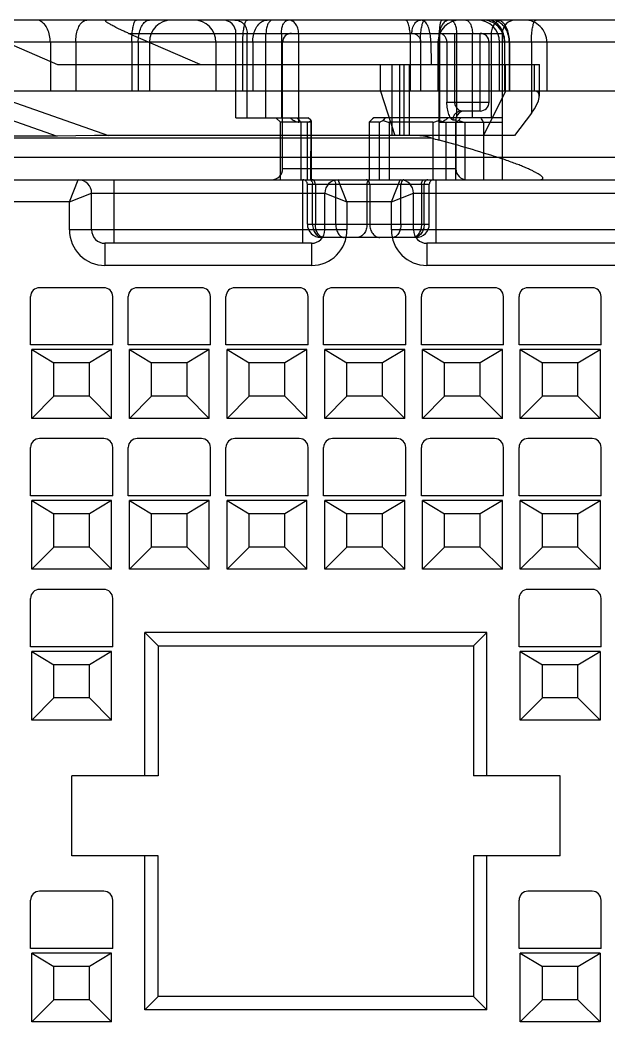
# Model space of a CAD drawing. Header units: inches. Extents: x 47316 to 59086, y 3141 to 11743.
# Drawn here: x 54623.09 to 54648.15, y 8610.85 to 8653.51 of the extents above; entities that cross this region are included whole.
import ezdxf

# ---------------------------------------------------------------- set-up
doc = ezdxf.new("R2010")
doc.units = ezdxf.units.IN
doc.header["$MEASUREMENT"] = 0
doc.layers.add('___SHELL', color=7, linetype='Continuous')

msp = doc.modelspace()

# ---------------------------------------------------------------- linework, layer by layer
at = {"layer": '___SHELL', "color": 0, "lineweight": -2}
for p, q in [((54669.999, 8653.509), (54560.559, 8653.509)), ((54627.708, 8652.942), (54643.614, 8652.942)), ((54630.748, 8651.619), (54627.708, 8652.942)), ((54632.276, 8649.351), (54632.276, 8652.942)), ((54632.751, 8649.351), (54632.752, 8652.942)), ((54633.553, 8649.351), (54633.554, 8652.942)), ((54634.213, 8652.942), (54634.213, 8649.351)), ((54634.638, 8652.942), (54642.67, 8652.942)), ((54634.946, 8649.161), (54634.946, 8652.942)), ((54640.944, 8652.942), (54640.944, 8649.162)), ((54641.592, 8652.561), (54641.588, 8652.942)), ((54641.677, 8649.351), (54641.677, 8652.942)), ((54642.337, 8649.351), (54642.34, 8652.942)), ((54642.67, 8649.635), (54642.67, 8652.942)), ((54643.139, 8652.942), (54643.139, 8649.351)), ((54643.614, 8646.705), (54643.614, 8652.942)), ((54665.143, 8652.564), (54560.559, 8652.564)), ((54622.503, 8652.564), (54624.675, 8651.619)), ((54624.376, 8652.564), (54624.376, 8650.485)), ((54625.456, 8652.564), (54625.456, 8650.485)), ((54627.842, 8652.564), (54627.842, 8650.485)), ((54628.118, 8652.564), (54628.118, 8650.485)), ((54628.591, 8652.564), (54628.591, 8650.485)), ((54631.425, 8652.564), (54631.425, 8650.485)), ((54632.567, 8650.485), (54632.567, 8652.564)), ((54632.99, 8652.564), (54632.99, 8650.485)), ((54639.709, 8652.564), (54632.99, 8652.564)), ((54634.26, 8647.178), (54634.26, 8652.564)), ((54643.048, 8652.564), (54634.26, 8652.564)), ((54639.709, 8650.485), (54639.709, 8652.564)), ((54640.126, 8652.564), (54640.126, 8650.485)), ((54640.573, 8652.564), (54640.582, 8651.619)), ((54640.874, 8652.564), (54640.874, 8650.485)), ((54640.921, 8648.394), (54640.921, 8652.564)), ((54641.25, 8652.564), (54641.25, 8650.013)), ((54641.59, 8650.013), (54641.592, 8652.561)), ((54643.048, 8650.013), (54643.048, 8652.564)), ((54643.494, 8650.485), (54643.494, 8652.564)), ((54643.709, 8652.564), (54643.709, 8650.485)), ((54643.718, 8650.485), (54643.718, 8652.564)), ((54643.908, 8652.564), (54643.908, 8650.485)), ((54643.917, 8652.564), (54643.917, 8650.485)), ((54644.85, 8652.564), (54644.85, 8649.54)), ((54645.504, 8652.564), (54645.504, 8650.485)), ((54624.675, 8651.619), (54645.188, 8651.619)), ((54638.427, 8650.485), (54638.427, 8651.619)), ((54638.915, 8651.619), (54638.915, 8648.595)), ((54639.247, 8648.595), (54639.247, 8651.619)), ((54639.422, 8651.619), (54639.422, 8648.595)), ((54639.647, 8651.619), (54639.647, 8648.595)), ((54643.752, 8650.485), (54643.752, 8651.619)), ((54644.967, 8651.619), (54644.967, 8650.485)), ((54645.188, 8650.264), (54645.188, 8651.619)), ((54619.287, 8651.241), (54626.846, 8648.595)), ((54653.158, 8650.485), (54619.142, 8650.485)), ((54638.427, 8650.485), (54639.042, 8648.595)), ((54643.752, 8650.485), (54642.808, 8648.595)), ((54619.734, 8650.296), (54624.67, 8648.569)), ((54641.25, 8650.013), (54643.048, 8650.013)), ((54642.67, 8649.635), (54641.873, 8649.635)), ((54632.276, 8649.351), (54635.35, 8649.351)), ((54634.166, 8649.162), (54633.977, 8649.351)), ((54635.468, 8649.247), (54635.35, 8649.351)), ((54643.611, 8649.351), (54638.142, 8649.351)), ((54638.628, 8649.351), (54638.546, 8649.247)), ((54640.911, 8649.247), (54640.947, 8649.351)), ((54641.508, 8649.257), (54641.63, 8649.257)), ((54641.63, 8649.257), (54641.63, 8647.178)), ((54644.85, 8649.54), (54644.126, 8648.595)), ((54634.166, 8646.705), (54634.166, 8649.162)), ((54635.47, 8649.162), (54634.166, 8649.162)), ((54635.031, 8649.162), (54635.031, 8646.705)), ((54635.318, 8646.705), (54635.315, 8649.162)), ((54635.469, 8646.705), (54635.47, 8649.162)), ((54635.491, 8646.705), (54635.491, 8649.183)), ((54637.945, 8649.162), (54637.945, 8646.705)), ((54638.384, 8649.162), (54637.945, 8649.162)), ((54638.384, 8646.705), (54638.384, 8649.162)), ((54640.66, 8649.162), (54638.802, 8649.162)), ((54638.802, 8649.161), (54638.802, 8646.705)), ((54640.662, 8646.705), (54640.662, 8649.162)), ((54640.944, 8649.162), (54643.614, 8649.162)), ((54641.225, 8646.705), (54641.221, 8649.162)), ((54641.626, 8649.161), (54641.626, 8646.705)), ((54642.027, 8646.705), (54642.027, 8649.162)), ((54642.808, 8649.162), (54642.808, 8646.705)), ((54609.419, 8648.495), (54640.599, 8648.495)), ((54624.67, 8648.569), (54609.506, 8648.569)), ((54626.254, 8648.595), (54624.67, 8648.569)), ((54644.126, 8648.595), (54626.254, 8648.595)), ((54672.192, 8647.65), (54580.024, 8647.65)), ((54641.63, 8647.178), (54634.26, 8647.178)), ((54575.504, 8646.705), (54671.247, 8646.705)), ((54598.638, 8646.705), (54676.591, 8646.705)), ((54625.189, 8645.761), (54625.567, 8646.705)), ((54627.079, 8646.705), (54627.079, 8644.003)), ((54635.111, 8646.705), (54635.111, 8644.003)), ((54637, 8645.761), (54636.622, 8646.705)), ((54638.89, 8645.761), (54639.268, 8646.705)), ((54640.78, 8646.705), (54640.78, 8644.003)), ((54635.316, 8644.816), (54635.316, 8646.516)), ((54635.316, 8646.516), (54640.504, 8646.516)), ((54635.537, 8644.816), (54635.537, 8646.516)), ((54635.654, 8646.516), (54635.654, 8644.816)), ((54635.654, 8646.512), (54636.523, 8646.516)), ((54636.523, 8644.816), (54636.523, 8646.516)), ((54637.854, 8644.816), (54637.854, 8646.516)), ((54637.967, 8646.516), (54637.967, 8644.816)), ((54639.298, 8644.816), (54639.298, 8646.516)), ((54639.298, 8646.516), (54640.167, 8646.512)), ((54640.167, 8646.516), (54640.167, 8644.816)), ((54640.283, 8644.816), (54640.283, 8646.516)), ((54640.504, 8644.816), (54640.504, 8646.516)), ((54625.189, 8645.761), (54626.134, 8646.139)), ((54626.134, 8644.57), (54626.134, 8646.139)), ((54626.134, 8646.139), (54636.055, 8646.139)), ((54636.055, 8644.57), (54636.055, 8646.139)), ((54636.055, 8646.139), (54637, 8645.761)), ((54638.89, 8645.761), (54639.835, 8646.139)), ((54639.835, 8644.57), (54639.835, 8646.139)), ((54639.835, 8646.139), (54653.063, 8646.139)), ((54625.189, 8645.761), (54597.693, 8645.761)), ((54625.189, 8644.57), (54625.189, 8645.761)), ((54637, 8645.761), (54637, 8644.57)), ((54638.89, 8645.761), (54637, 8645.761)), ((54638.89, 8644.57), (54638.89, 8645.761)), ((54637, 8644.57), (54625.189, 8644.57)), ((54635.316, 8644.816), (54640.504, 8644.816)), ((54654.008, 8644.57), (54638.89, 8644.57)), ((54639.937, 8644.249), (54635.883, 8644.249)), ((54626.701, 8644.003), (54626.701, 8643.058)), ((54635.489, 8644.003), (54626.701, 8644.003)), ((54635.489, 8644.003), (54635.488, 8643.058)), ((54640.402, 8644.003), (54640.402, 8643.058)), ((54652.496, 8644.003), (54640.402, 8644.003)), ((54635.488, 8643.058), (54626.701, 8643.058)), ((54652.496, 8643.058), (54640.402, 8643.058)), ((54626.654, 8642.113), (54623.914, 8642.113)), ((54630.811, 8642.113), (54628.071, 8642.113)), ((54634.969, 8642.113), (54632.229, 8642.113)), ((54639.126, 8642.113), (54636.386, 8642.113)), ((54643.284, 8642.113), (54640.544, 8642.113)), ((54647.441, 8642.113), (54644.701, 8642.113)), ((54623.536, 8639.676), (54623.536, 8641.735)), ((54627.032, 8639.676), (54627.032, 8641.735)), ((54627.693, 8639.676), (54627.693, 8641.735)), ((54631.189, 8639.676), (54631.189, 8641.735)), ((54631.851, 8639.676), (54631.851, 8641.735)), ((54635.347, 8639.676), (54635.347, 8641.735)), ((54636.008, 8639.676), (54636.008, 8641.735)), ((54639.504, 8639.676), (54639.504, 8641.735)), ((54640.166, 8639.676), (54640.166, 8641.735)), ((54643.662, 8639.676), (54643.662, 8641.735)), ((54644.323, 8639.676), (54644.323, 8641.735)), ((54647.819, 8639.676), (54647.819, 8641.735)), ((54627.032, 8639.676), (54623.536, 8639.676)), ((54623.583, 8636.548), (54623.583, 8639.477)), ((54626.985, 8639.477), (54623.583, 8639.477)), ((54623.583, 8639.477), (54624.528, 8638.91)), ((54626.985, 8639.477), (54626.04, 8638.91)), ((54626.985, 8636.548), (54626.985, 8639.477)), ((54631.189, 8639.676), (54627.693, 8639.676)), ((54627.74, 8636.548), (54627.74, 8639.477)), ((54631.142, 8639.477), (54627.74, 8639.477)), ((54627.74, 8639.477), (54628.685, 8638.91)), ((54631.142, 8639.477), (54630.197, 8638.91)), ((54631.142, 8636.548), (54631.142, 8639.477)), ((54635.347, 8639.676), (54631.851, 8639.676)), ((54631.898, 8636.548), (54631.898, 8639.477)), ((54635.299, 8639.477), (54631.898, 8639.477)), ((54631.898, 8639.477), (54632.843, 8638.91)), ((54635.299, 8639.477), (54634.355, 8638.91)), ((54635.299, 8636.548), (54635.299, 8639.477)), ((54639.504, 8639.676), (54636.008, 8639.676)), ((54636.055, 8636.548), (54636.055, 8639.477)), ((54639.457, 8639.477), (54636.055, 8639.477)), ((54636.055, 8639.477), (54637, 8638.91)), ((54639.457, 8639.477), (54638.512, 8638.91)), ((54639.457, 8636.548), (54639.457, 8639.477)), ((54643.662, 8639.676), (54640.166, 8639.676)), ((54640.213, 8636.548), (54640.213, 8639.477)), ((54643.614, 8639.477), (54640.213, 8639.477)), ((54640.213, 8639.477), (54641.158, 8638.91)), ((54643.614, 8639.477), (54642.67, 8638.91)), ((54643.614, 8636.548), (54643.614, 8639.477)), ((54647.819, 8639.676), (54644.323, 8639.676)), ((54647.772, 8639.477), (54644.37, 8639.477)), ((54644.37, 8636.548), (54644.37, 8639.477)), ((54644.37, 8639.477), (54645.315, 8638.91)), ((54646.827, 8638.91), (54647.772, 8639.477)), ((54647.772, 8639.477), (54647.772, 8636.548)), ((54624.528, 8637.493), (54624.528, 8638.91)), ((54626.04, 8638.91), (54624.528, 8638.91)), ((54626.04, 8637.493), (54626.04, 8638.91)), ((54628.685, 8637.493), (54628.685, 8638.91)), ((54630.197, 8638.91), (54628.685, 8638.91)), ((54630.197, 8637.493), (54630.197, 8638.91)), ((54632.843, 8637.493), (54632.843, 8638.91)), ((54634.355, 8638.91), (54632.843, 8638.91)), ((54634.355, 8637.493), (54634.355, 8638.91)), ((54637, 8637.493), (54637, 8638.91)), ((54638.512, 8638.91), (54637, 8638.91)), ((54638.512, 8637.493), (54638.512, 8638.91)), ((54641.158, 8637.493), (54641.158, 8638.91)), ((54642.67, 8638.91), (54641.158, 8638.91)), ((54642.67, 8637.493), (54642.67, 8638.91)), ((54646.827, 8638.91), (54645.315, 8638.91)), ((54645.315, 8637.493), (54645.315, 8638.91)), ((54646.827, 8637.493), (54646.827, 8638.91)), ((54623.583, 8636.548), (54624.528, 8637.493)), ((54626.04, 8637.493), (54624.528, 8637.493)), ((54626.04, 8637.493), (54626.985, 8636.548)), ((54627.74, 8636.548), (54628.685, 8637.493)), ((54630.197, 8637.493), (54628.685, 8637.493)), ((54630.197, 8637.493), (54631.142, 8636.548)), ((54631.898, 8636.548), (54632.843, 8637.493)), ((54634.355, 8637.493), (54632.843, 8637.493)), ((54634.355, 8637.493), (54635.299, 8636.548)), ((54636.055, 8636.548), (54637, 8637.493)), ((54638.512, 8637.493), (54637, 8637.493)), ((54638.512, 8637.493), (54639.457, 8636.548)), ((54640.213, 8636.548), (54641.158, 8637.493)), ((54642.67, 8637.493), (54641.158, 8637.493)), ((54642.67, 8637.493), (54643.614, 8636.548)), ((54644.37, 8636.548), (54645.315, 8637.493)), ((54646.827, 8637.493), (54645.315, 8637.493)), ((54646.827, 8637.493), (54647.772, 8636.548)), ((54626.985, 8636.548), (54623.583, 8636.548)), ((54631.142, 8636.548), (54627.74, 8636.548)), ((54635.299, 8636.548), (54631.898, 8636.548)), ((54639.457, 8636.548), (54636.055, 8636.548)), ((54643.614, 8636.548), (54640.213, 8636.548)), ((54647.772, 8636.548), (54644.37, 8636.548)), ((54626.654, 8635.688), (54623.914, 8635.688)), ((54630.811, 8635.688), (54628.071, 8635.688)), ((54634.969, 8635.688), (54632.229, 8635.688)), ((54639.126, 8635.688), (54636.386, 8635.688)), ((54643.284, 8635.688), (54640.544, 8635.688)), ((54647.441, 8635.688), (54644.701, 8635.688)), ((54623.536, 8633.25), (54623.536, 8635.31)), ((54627.032, 8633.25), (54627.032, 8635.31)), ((54627.693, 8633.25), (54627.693, 8635.31)), ((54631.189, 8633.25), (54631.189, 8635.31)), ((54631.851, 8633.25), (54631.851, 8635.31)), ((54635.347, 8633.25), (54635.347, 8635.31)), ((54636.008, 8633.25), (54636.008, 8635.31)), ((54639.504, 8633.25), (54639.504, 8635.31)), ((54640.166, 8633.25), (54640.166, 8635.31)), ((54643.662, 8633.25), (54643.662, 8635.31)), ((54644.323, 8633.25), (54644.323, 8635.31)), ((54647.819, 8633.25), (54647.819, 8635.31)), ((54627.032, 8633.25), (54623.536, 8633.25)), ((54623.583, 8630.123), (54623.583, 8633.052)), ((54626.985, 8633.052), (54623.583, 8633.052)), ((54623.583, 8633.052), (54624.528, 8632.485)), ((54626.985, 8633.052), (54626.04, 8632.485)), ((54626.985, 8630.123), (54626.985, 8633.052)), ((54631.189, 8633.25), (54627.693, 8633.25)), ((54627.74, 8630.123), (54627.74, 8633.052)), ((54631.142, 8633.052), (54627.74, 8633.052)), ((54627.74, 8633.052), (54628.685, 8632.485)), ((54631.142, 8633.052), (54630.197, 8632.485)), ((54631.142, 8630.123), (54631.142, 8633.052)), ((54635.347, 8633.25), (54631.851, 8633.25)), ((54631.898, 8630.123), (54631.898, 8633.052)), ((54635.299, 8633.052), (54631.898, 8633.052)), ((54631.898, 8633.052), (54632.843, 8632.485)), ((54635.299, 8633.052), (54634.355, 8632.485)), ((54635.299, 8630.123), (54635.299, 8633.052)), ((54639.504, 8633.25), (54636.008, 8633.25)), ((54639.457, 8633.052), (54636.055, 8633.052)), ((54636.055, 8630.123), (54636.055, 8633.052)), ((54636.055, 8633.052), (54637, 8632.485)), ((54639.457, 8633.052), (54638.512, 8632.485)), ((54639.457, 8630.123), (54639.457, 8633.052)), ((54643.662, 8633.25), (54640.166, 8633.25)), ((54643.614, 8633.052), (54640.213, 8633.052)), ((54640.213, 8630.123), (54640.213, 8633.052)), ((54640.213, 8633.052), (54641.158, 8632.485)), ((54643.614, 8633.052), (54642.67, 8632.485)), ((54643.614, 8630.123), (54643.614, 8633.052)), ((54647.819, 8633.25), (54644.323, 8633.25)), ((54647.772, 8633.052), (54644.37, 8633.052)), ((54644.37, 8630.123), (54644.37, 8633.052)), ((54644.37, 8633.052), (54645.315, 8632.485)), ((54646.827, 8632.485), (54647.772, 8633.052)), ((54647.772, 8633.052), (54647.772, 8630.123)), ((54624.528, 8631.068), (54624.528, 8632.485)), ((54626.04, 8632.485), (54624.528, 8632.485)), ((54626.04, 8631.068), (54626.04, 8632.485)), ((54628.685, 8631.068), (54628.685, 8632.485)), ((54630.197, 8632.485), (54628.685, 8632.485)), ((54630.197, 8631.068), (54630.197, 8632.485)), ((54634.355, 8632.485), (54632.843, 8632.485)), ((54632.843, 8631.068), (54632.843, 8632.485)), ((54634.355, 8631.068), (54634.355, 8632.485)), ((54638.512, 8632.485), (54637, 8632.485)), ((54637, 8631.068), (54637, 8632.485)), ((54638.512, 8631.068), (54638.512, 8632.485)), ((54642.67, 8632.485), (54641.158, 8632.485)), ((54641.158, 8631.068), (54641.158, 8632.485)), ((54642.67, 8631.068), (54642.67, 8632.485)), ((54646.827, 8632.485), (54645.315, 8632.485)), ((54645.315, 8631.068), (54645.315, 8632.485)), ((54646.827, 8631.068), (54646.827, 8632.485)), ((54623.583, 8630.123), (54624.528, 8631.068)), ((54626.04, 8631.068), (54624.528, 8631.068)), ((54626.04, 8631.068), (54626.985, 8630.123)), ((54627.74, 8630.123), (54628.685, 8631.068)), ((54630.197, 8631.068), (54628.685, 8631.068)), ((54630.197, 8631.068), (54631.142, 8630.123)), ((54631.898, 8630.123), (54632.843, 8631.068)), ((54634.355, 8631.068), (54632.843, 8631.068)), ((54634.355, 8631.068), (54635.299, 8630.123)), ((54636.055, 8630.123), (54637, 8631.068)), ((54638.512, 8631.068), (54637, 8631.068)), ((54638.512, 8631.068), (54639.457, 8630.123)), ((54640.213, 8630.123), (54641.158, 8631.068)), ((54642.67, 8631.068), (54641.158, 8631.068)), ((54642.67, 8631.068), (54643.614, 8630.123)), ((54644.37, 8630.123), (54645.315, 8631.068)), ((54646.827, 8631.068), (54645.315, 8631.068)), ((54646.827, 8631.068), (54647.772, 8630.123)), ((54626.985, 8630.123), (54623.583, 8630.123)), ((54631.142, 8630.123), (54627.74, 8630.123)), ((54635.299, 8630.123), (54631.898, 8630.123)), ((54639.457, 8630.123), (54636.055, 8630.123)), ((54643.614, 8630.123), (54640.213, 8630.123)), ((54647.772, 8630.123), (54644.37, 8630.123)), ((54626.654, 8629.263), (54623.914, 8629.263)), ((54647.441, 8629.263), (54644.701, 8629.263)), ((54623.536, 8626.825), (54623.536, 8628.885)), ((54627.032, 8626.825), (54627.032, 8628.885)), ((54644.323, 8626.825), (54644.323, 8628.885)), ((54647.819, 8626.825), (54647.819, 8628.885)), ((54642.953, 8627.43), (54628.402, 8627.43)), ((54628.402, 8621.326), (54628.402, 8627.43)), ((54628.402, 8627.43), (54628.969, 8626.863)), ((54642.953, 8627.43), (54642.386, 8626.863)), ((54642.953, 8621.326), (54642.953, 8627.43)), ((54627.032, 8626.825), (54623.536, 8626.825)), ((54623.583, 8623.698), (54623.583, 8626.627)), ((54626.985, 8626.627), (54623.583, 8626.627)), ((54623.583, 8626.627), (54624.528, 8626.06)), ((54626.985, 8626.627), (54626.04, 8626.06)), ((54626.985, 8623.698), (54626.985, 8626.627)), ((54628.969, 8626.863), (54642.386, 8626.863)), ((54628.969, 8626.863), (54628.969, 8621.326)), ((54642.386, 8626.863), (54642.386, 8621.326)), ((54647.819, 8626.825), (54644.323, 8626.825)), ((54647.772, 8626.627), (54644.37, 8626.627)), ((54644.37, 8626.627), (54645.315, 8626.06)), ((54644.37, 8623.698), (54644.37, 8626.627)), ((54646.827, 8626.06), (54647.772, 8626.627)), ((54647.772, 8626.627), (54647.772, 8623.698)), ((54624.528, 8624.642), (54624.528, 8626.06)), ((54626.04, 8626.06), (54624.528, 8626.06)), ((54626.04, 8624.642), (54626.04, 8626.06)), ((54646.827, 8626.06), (54645.315, 8626.06)), ((54645.315, 8624.642), (54645.315, 8626.06)), ((54646.827, 8624.642), (54646.827, 8626.06)), ((54623.583, 8623.698), (54624.528, 8624.642)), ((54626.04, 8624.642), (54624.528, 8624.642)), ((54626.04, 8624.642), (54626.985, 8623.698)), ((54644.37, 8623.698), (54645.315, 8624.642)), ((54646.827, 8624.642), (54645.315, 8624.642)), ((54646.827, 8624.642), (54647.772, 8623.698)), ((54626.985, 8623.698), (54623.583, 8623.698)), ((54647.772, 8623.698), (54644.37, 8623.698)), ((54628.969, 8621.326), (54625.284, 8621.326)), ((54625.284, 8617.924), (54625.284, 8621.326)), ((54646.071, 8621.326), (54642.386, 8621.326)), ((54646.071, 8617.924), (54646.071, 8621.326)), ((54628.969, 8617.924), (54625.284, 8617.924)), ((54628.402, 8611.367), (54628.402, 8617.924)), ((54628.969, 8611.934), (54628.969, 8617.924)), ((54646.071, 8617.924), (54642.386, 8617.924)), ((54642.386, 8617.924), (54642.386, 8611.934)), ((54642.953, 8611.367), (54642.953, 8617.924)), ((54626.654, 8616.413), (54623.914, 8616.413)), ((54647.441, 8616.413), (54644.701, 8616.413)), ((54623.536, 8613.975), (54623.536, 8616.035)), ((54627.032, 8613.975), (54627.032, 8616.035)), ((54644.323, 8613.975), (54644.323, 8616.035)), ((54647.819, 8613.975), (54647.819, 8616.035)), ((54627.032, 8613.975), (54623.536, 8613.975)), ((54626.985, 8613.776), (54623.583, 8613.776)), ((54623.583, 8613.776), (54624.528, 8613.209)), ((54623.583, 8610.847), (54623.583, 8613.776)), ((54626.985, 8613.776), (54626.04, 8613.209)), ((54626.985, 8610.847), (54626.985, 8613.776)), ((54647.819, 8613.975), (54644.323, 8613.975)), ((54647.772, 8613.776), (54644.37, 8613.776)), ((54644.37, 8613.776), (54645.315, 8613.209)), ((54644.37, 8610.847), (54644.37, 8613.776)), ((54646.827, 8613.209), (54647.772, 8613.776)), ((54647.772, 8613.776), (54647.772, 8610.847)), ((54626.04, 8613.209), (54624.528, 8613.209)), ((54624.528, 8611.792), (54624.528, 8613.209)), ((54626.04, 8611.792), (54626.04, 8613.209)), ((54646.827, 8613.209), (54645.315, 8613.209)), ((54645.315, 8611.792), (54645.315, 8613.209)), ((54646.827, 8611.792), (54646.827, 8613.209)), ((54623.583, 8610.847), (54624.528, 8611.792)), ((54626.04, 8611.792), (54624.528, 8611.792)), ((54626.04, 8611.792), (54626.985, 8610.847)), ((54628.402, 8611.367), (54628.969, 8611.934)), ((54642.386, 8611.934), (54628.969, 8611.934)), ((54642.386, 8611.934), (54642.953, 8611.367)), ((54644.37, 8610.847), (54645.315, 8611.792)), ((54646.827, 8611.792), (54645.315, 8611.792)), ((54646.827, 8611.792), (54647.772, 8610.847)), ((54642.953, 8611.367), (54628.402, 8611.367)), ((54626.985, 8610.847), (54623.583, 8610.847)), ((54647.772, 8610.847), (54644.37, 8610.847))]:
    msp.add_line(p, q, dxfattribs=at)
for centre, radius, start, end in [((54629.536, 8652.564), 0.945, 90.0072, 180), ((54630.481, 8652.564), 0.945, 0, 89.9967), ((54631.709, 8652.942), 0.567, 0, 89.9777), ((54641.819, 8652.564), 0.945, 90.0029, 180), ((54642.549, 8652.564), 0.945, 0, 89.9961), ((54642.764, 8652.564), 0.945, 359.9956, 90.0037), ((54644.181, 8652.942), 0.567, 90.0274, 180.0001), ((54644.559, 8652.564), 0.945, 0, 90.0173), ((54634.638, 8652.564), 0.378, 90.0051, 180), ((54642.67, 8652.564), 0.378, 0.0082, 89.9868), ((54642.008, 8649.257), 0.378, 110.2332, 180.0043), ((54642.67, 8650.013), 0.378, 270.0082, 359.9918), ((54668.449, 8678.905), 44.737, 221.347, 221.6702), ((54677.216, 8608.416), 56.59, 133.6674, 133.9438), ((54624.313, 8664.733), 23.33, 318.4127, 318.7541), ((54636.004, 8645.533), 7.712, 28.0731, 29.6765), ((54638.379, 8649.162), 5.236, 0.0038, 2.0722), ((54642.04, 8652.523), 4.277, 250.3095, 254.8361), ((54626.433, 8594.767), 55.55, 72.1729, 74.8816), ((54633.788, 8647.178), 0.472, 270.0682, 360), ((54642.103, 8647.178), 0.472, 180, 269.9318), ((54625.567, 8646.139), 0.567, 359.999, 89.9885), ((54635.127, 8646.516), 0.189, 359.9997, 90.1902), ((54636.622, 8646.139), 0.567, 89.999, 179.9885), ((54639.268, 8646.139), 0.567, 359.999, 89.9885), ((54640.693, 8646.516), 0.189, 89.8098, 180.0003), ((54626.701, 8644.57), 1.512, 180, 270), ((54626.701, 8644.57), 0.567, 180.0115, 270.001), ((54635.883, 8644.816), 0.567, 180, 270.0008), ((54635.488, 8644.57), 1.512, 270, 360), ((54635.488, 8644.57), 0.567, 270.0115, 0.001), ((54640.402, 8644.57), 1.512, 179.9997, 270), ((54640.402, 8644.57), 0.567, 180.0115, 270.001), ((54639.937, 8644.816), 0.567, 269.9992, 0), ((54623.914, 8641.735), 0.378, 90.0022, 179.9978), ((54626.654, 8641.735), 0.378, 0.0022, 90), ((54628.071, 8641.735), 0.378, 90.0022, 179.9978), ((54630.811, 8641.735), 0.378, 0.0022, 90), ((54632.229, 8641.735), 0.378, 90.0022, 179.9978), ((54634.969, 8641.735), 0.378, 0.0022, 90), ((54636.386, 8641.735), 0.378, 90.0022, 179.9978), ((54639.126, 8641.735), 0.378, 0.0022, 90), ((54640.544, 8641.735), 0.378, 90.0022, 179.9978), ((54643.284, 8641.735), 0.378, 0.0022, 90), ((54644.701, 8641.735), 0.378, 90.0022, 179.9978), ((54647.441, 8641.735), 0.378, 0.0022, 90), ((54623.914, 8635.31), 0.378, 90.0022, 179.9978), ((54626.654, 8635.31), 0.378, 0.0022, 90), ((54628.071, 8635.31), 0.378, 90.0022, 179.9978), ((54630.811, 8635.31), 0.378, 0.0022, 90), ((54632.229, 8635.31), 0.378, 90.0022, 179.9978), ((54634.969, 8635.31), 0.378, 0.0022, 90), ((54636.386, 8635.31), 0.378, 90.0022, 179.9978), ((54639.126, 8635.31), 0.378, 0.0022, 90), ((54640.544, 8635.31), 0.378, 90.0022, 179.9978), ((54643.284, 8635.31), 0.378, 0.0022, 90), ((54644.701, 8635.31), 0.378, 90.0022, 179.9978), ((54647.441, 8635.31), 0.378, 0.0022, 90), ((54623.914, 8628.885), 0.378, 90.0022, 179.9978), ((54626.654, 8628.885), 0.378, 0.0022, 90), ((54644.701, 8628.885), 0.378, 90.0022, 179.9978), ((54647.441, 8628.885), 0.378, 0.0022, 90), ((54623.914, 8616.035), 0.378, 90.0022, 179.9978), ((54626.654, 8616.035), 0.378, 0.0022, 90), ((54644.701, 8616.035), 0.378, 90.0022, 179.9978), ((54647.441, 8616.035), 0.378, 0.0022, 90)]:
    msp.add_arc(centre, radius, start, end, dxfattribs=at)
msp.add_ellipse((54644.243, 8649.54), major_axis=(0.888, 0.888), ratio=0.36397, start_param=-1.22173, end_param=0.349066, dxfattribs=at)
for points, knots in [([(54624.376, 8652.564), (54624.376, 8652.662), (54624.357, 8652.852), (54624.274, 8653.115), (54624.143, 8653.328), (54623.971, 8653.472), (54623.833, 8653.509), (54623.769, 8653.509)], [0, 0, 0, 0, 0.238909, 0.464555, 0.666794, 0.842667, 1, 1, 1, 1]), ([(54625.456, 8652.564), (54625.456, 8652.661), (54625.47, 8652.85), (54625.534, 8653.11), (54625.634, 8653.321), (54625.763, 8653.467), (54625.877, 8653.509), (54625.928, 8653.509)], [0, 0, 0, 0, 0.257013, 0.495547, 0.700618, 0.865633, 1, 1, 1, 1]), ([(54627.708, 8652.942), (54627.654, 8652.965), (54627.552, 8653.01), (54627.409, 8653.076), (54627.283, 8653.136), (54627.173, 8653.19), (54627.077, 8653.24), (54626.994, 8653.284), (54626.923, 8653.325), (54626.863, 8653.361), (54626.814, 8653.393), (54626.775, 8653.421), (54626.746, 8653.446), (54626.728, 8653.466), (54626.717, 8653.485), (54626.725, 8653.502), (54626.746, 8653.508), (54626.761, 8653.509), (54626.77, 8653.509)], [0, 0, 0, 0, 0.148313, 0.279362, 0.395093, 0.497165, 0.586866, 0.665256, 0.733202, 0.791391, 0.84034, 0.880415, 0.911829, 0.934793, 0.949997, 0.961229, 0.977046, 1, 1, 1, 1]), ([(54627.842, 8652.564), (54627.842, 8652.661), (54627.849, 8652.847), (54627.873, 8653.102), (54627.916, 8653.309), (54627.956, 8653.442), (54628.013, 8653.509), (54628.039, 8653.509)], [0, 0, 0, 0, 0.294577, 0.561654, 0.7769, 0.923055, 1, 1, 1, 1]), ([(54628.118, 8652.564), (54628.118, 8652.661), (54628.133, 8652.85), (54628.196, 8653.11), (54628.296, 8653.321), (54628.426, 8653.467), (54628.54, 8653.509), (54628.591, 8653.509)], [0, 0, 0, 0, 0.257024, 0.495574, 0.700617, 0.865626, 1, 1, 1, 1]), ([(54632.231, 8653.509), (54632.299, 8653.509), (54632.438, 8653.478), (54632.611, 8653.35), (54632.725, 8653.162), (54632.751, 8653.015), (54632.751, 8652.942)], [0, 0, 0, 0, 0.239869, 0.485762, 0.740009, 1, 1, 1, 1]), ([(54632.567, 8652.564), (54632.567, 8652.661), (54632.573, 8652.847), (54632.597, 8653.102), (54632.64, 8653.309), (54632.68, 8653.442), (54632.738, 8653.509), (54632.763, 8653.509)], [0, 0, 0, 0, 0.294563, 0.561662, 0.776893, 0.923053, 1, 1, 1, 1]), ([(54632.99, 8652.564), (54632.99, 8652.662), (54633.009, 8652.853), (54633.094, 8653.115), (54633.228, 8653.328), (54633.403, 8653.473), (54633.543, 8653.509), (54633.609, 8653.509)], [0, 0, 0, 0, 0.23736, 0.461894, 0.663971, 0.840784, 1, 1, 1, 1]), ([(54633.837, 8653.509), (54633.798, 8653.509), (54633.709, 8653.466), (54633.624, 8653.333), (54633.566, 8653.152), (54633.554, 8653.014), (54633.554, 8652.942)], [0, 0, 0, 0, 0.171175, 0.396174, 0.680371, 1, 1, 1, 1]), ([(54634.213, 8652.942), (54634.213, 8653.014), (54634.226, 8653.152), (54634.283, 8653.333), (54634.369, 8653.466), (54634.458, 8653.509), (54634.497, 8653.509)], [0, 0, 0, 0, 0.319652, 0.603861, 0.828794, 1, 1, 1, 1]), ([(54634.946, 8652.942), (54634.946, 8653.015), (54634.924, 8653.159), (54634.828, 8653.346), (54634.68, 8653.476), (54634.556, 8653.509), (54634.497, 8653.509)], [0, 0, 0, 0, 0.276858, 0.538609, 0.777939, 1, 1, 1, 1]), ([(54639.709, 8652.564), (54639.709, 8652.661), (54639.702, 8652.847), (54639.674, 8653.103), (54639.627, 8653.309), (54639.58, 8653.445), (54639.516, 8653.509), (54639.488, 8653.509)], [0, 0, 0, 0, 0.291586, 0.556322, 0.770512, 0.917832, 1, 1, 1, 1]), ([(54639.766, 8652.942), (54639.766, 8652.972), (54639.769, 8653.043), (54639.789, 8653.153), (54639.82, 8653.246), (54639.854, 8653.314), (54639.891, 8653.373), (54639.944, 8653.435), (54640.021, 8653.488), (54640.086, 8653.507), (54640.122, 8653.509), (54640.13, 8653.509)], [0, 0, 0, 0, 0.123279, 0.289657, 0.448063, 0.523223, 0.595208, 0.730668, 0.853146, 0.966488, 1, 1, 1, 1]), ([(54640.126, 8652.564), (54640.126, 8652.661), (54640.132, 8652.847), (54640.156, 8653.102), (54640.199, 8653.309), (54640.239, 8653.442), (54640.297, 8653.509), (54640.322, 8653.509)], [0, 0, 0, 0, 0.294577, 0.561654, 0.7769, 0.923055, 1, 1, 1, 1]), ([(54640.57, 8652.564), (54640.569, 8652.658), (54640.558, 8652.839), (54640.511, 8653.098), (54640.426, 8653.313), (54640.3, 8653.468), (54640.184, 8653.509), (54640.13, 8653.509)], [0, 0, 0, 0, 0.249524, 0.482444, 0.69575, 0.857198, 1, 1, 1, 1]), ([(54640.921, 8652.564), (54640.921, 8652.661), (54640.925, 8652.847), (54640.941, 8653.1), (54640.968, 8653.31), (54640.993, 8653.429), (54641.027, 8653.509), (54641.047, 8653.509)], [0, 0, 0, 0, 0.30228, 0.575562, 0.793825, 0.937428, 1, 1, 1, 1]), ([(54641.394, 8653.509), (54641.334, 8653.509), (54641.21, 8653.476), (54641.062, 8653.345), (54640.966, 8653.158), (54640.944, 8653.015), (54640.944, 8652.942)], [0, 0, 0, 0, 0.223012, 0.463074, 0.724832, 1, 1, 1, 1]), ([(54641.677, 8652.942), (54641.677, 8653.014), (54641.664, 8653.152), (54641.607, 8653.333), (54641.522, 8653.466), (54641.433, 8653.509), (54641.394, 8653.509)], [0, 0, 0, 0, 0.318474, 0.60296, 0.828509, 1, 1, 1, 1]), ([(54642.053, 8653.509), (54642.092, 8653.509), (54642.181, 8653.466), (54642.267, 8653.333), (54642.324, 8653.152), (54642.337, 8653.014), (54642.338, 8652.942)], [0, 0, 0, 0, 0.171106, 0.396068, 0.680276, 1, 1, 1, 1]), ([(54643.718, 8652.564), (54643.718, 8652.662), (54643.695, 8652.855), (54643.594, 8653.119), (54643.435, 8653.333), (54643.23, 8653.475), (54643.072, 8653.509), (54642.996, 8653.509)], [0, 0, 0, 0, 0.224633, 0.440521, 0.641387, 0.826087, 1, 1, 1, 1]), ([(54643.659, 8653.509), (54643.591, 8653.509), (54643.452, 8653.478), (54643.279, 8653.35), (54643.166, 8653.162), (54643.139, 8653.015), (54643.139, 8652.942)], [0, 0, 0, 0, 0.239947, 0.485876, 0.740138, 1, 1, 1, 1]), ([(54643.908, 8652.564), (54643.908, 8652.662), (54643.885, 8652.856), (54643.78, 8653.12), (54643.616, 8653.334), (54643.404, 8653.475), (54643.241, 8653.509), (54643.163, 8653.509)], [0, 0, 0, 0, 0.221895, 0.43586, 0.636495, 0.822909, 1, 1, 1, 1]), ([(54643.917, 8652.564), (54643.917, 8652.661), (54643.901, 8652.851), (54643.83, 8653.112), (54643.719, 8653.323), (54643.573, 8653.47), (54643.451, 8653.509), (54643.395, 8653.509)], [0, 0, 0, 0, 0.250202, 0.483795, 0.687672, 0.856698, 1, 1, 1, 1]), ([(54644.85, 8652.564), (54644.85, 8652.661), (54644.856, 8652.847), (54644.881, 8653.102), (54644.923, 8653.309), (54644.964, 8653.442), (54645.021, 8653.509), (54645.047, 8653.509)], [0, 0, 0, 0, 0.294563, 0.561662, 0.776893, 0.923053, 1, 1, 1, 1]), ([(54639.766, 8652.942), (54639.808, 8652.94), (54639.891, 8652.926), (54639.997, 8652.863), (54640.078, 8652.776), (54640.128, 8652.674), (54640.138, 8652.599), (54640.136, 8652.564)], [0, 0, 0, 0, 0.220408, 0.421981, 0.619935, 0.820634, 1, 1, 1, 1]), ([(54641.25, 8652.564), (54641.25, 8652.614), (54641.233, 8652.713), (54641.156, 8652.84), (54641.04, 8652.925), (54640.946, 8652.943), (54640.901, 8652.941)], [0, 0, 0, 0, 0.262486, 0.517932, 0.762805, 1, 1, 1, 1]), ([(54641.508, 8649.257), (54641.494, 8649.253), (54641.469, 8649.268), (54641.445, 8649.292), (54641.414, 8649.331), (54641.376, 8649.395), (54641.319, 8649.53), (54641.266, 8649.738), (54641.252, 8649.918), (54641.25, 8650.013)], [0, 0, 0, 0, 0.050814, 0.08653, 0.128157, 0.229278, 0.353926, 0.656793, 1, 1, 1, 1]), ([(54641.873, 8649.635), (54641.825, 8649.635), (54641.729, 8649.615), (54641.607, 8649.53), (54641.526, 8649.404), (54641.508, 8649.306), (54641.508, 8649.257)], [0, 0, 0, 0, 0.24613, 0.494525, 0.746137, 1, 1, 1, 1]), ([(54641.873, 8649.635), (54641.843, 8649.635), (54641.776, 8649.661), (54641.69, 8649.738), (54641.611, 8649.857), (54641.591, 8649.959), (54641.59, 8650.013)], [0, 0, 0, 0, 0.175519, 0.404015, 0.682498, 1, 1, 1, 1]), ([(54634.567, 8649.351), (54634.599, 8649.326), (54634.659, 8649.282), (54634.746, 8649.228), (54634.822, 8649.19), (54634.887, 8649.169), (54634.928, 8649.161), (54634.946, 8649.161)], [0, 0, 0, 0, 0.281841, 0.518084, 0.713568, 0.872177, 1, 1, 1, 1]), ([(54635.315, 8649.162), (54635.337, 8649.162), (54635.379, 8649.167), (54635.434, 8649.196), (54635.459, 8649.229), (54635.468, 8649.247)], [0, 0, 0, 0, 0.35544, 0.67191, 1, 1, 1, 1]), ([(54635.47, 8649.162), (54635.477, 8649.162), (54635.496, 8649.171), (54635.486, 8649.21), (54635.476, 8649.232), (54635.468, 8649.247)], [0, 0, 0, 0, 0.207597, 0.487378, 1, 1, 1, 1]), ([(54638.384, 8649.162), (54638.397, 8649.162), (54638.429, 8649.173), (54638.482, 8649.203), (54638.522, 8649.23), (54638.546, 8649.247)], [0, 0, 0, 0, 0.204335, 0.532901, 1, 1, 1, 1]), ([(54638.546, 8649.247), (54638.571, 8649.228), (54638.624, 8649.196), (54638.712, 8649.168), (54638.773, 8649.161), (54638.802, 8649.161)], [0, 0, 0, 0, 0.343854, 0.676719, 1, 1, 1, 1]), ([(54640.66, 8649.162), (54640.685, 8649.162), (54640.739, 8649.17), (54640.823, 8649.2), (54640.88, 8649.229), (54640.911, 8649.247)], [0, 0, 0, 0, 0.275052, 0.604692, 1, 1, 1, 1]), ([(54640.911, 8649.247), (54640.945, 8649.228), (54641.014, 8649.197), (54641.118, 8649.169), (54641.188, 8649.162), (54641.221, 8649.162)], [0, 0, 0, 0, 0.361014, 0.691803, 1, 1, 1, 1]), ([(54640.944, 8649.162), (54640.962, 8649.162), (54641.004, 8649.168), (54641.069, 8649.191), (54641.145, 8649.229), (54641.232, 8649.283), (54641.292, 8649.327), (54641.324, 8649.352)], [0, 0, 0, 0, 0.128397, 0.287465, 0.483008, 0.718928, 1, 1, 1, 1]), ([(54641.762, 8649.247), (54641.742, 8649.23), (54641.707, 8649.202), (54641.662, 8649.174), (54641.636, 8649.161), (54641.626, 8649.161)], [0, 0, 0, 0, 0.487481, 0.815383, 1, 1, 1, 1]), ([(54641.762, 8649.247), (54641.787, 8649.228), (54641.842, 8649.195), (54641.933, 8649.168), (54641.996, 8649.162), (54642.027, 8649.162)], [0, 0, 0, 0, 0.334433, 0.663558, 1, 1, 1, 1]), ([(54640.105, 8648.595), (54640.156, 8648.596), (54640.263, 8648.586), (54640.428, 8648.552), (54640.541, 8648.516), (54640.599, 8648.495)], [0, 0, 0, 0, 0.301148, 0.633302, 1, 1, 1, 1]), ([(54645.154, 8646.705), (54645.179, 8646.705), (54645.224, 8646.707), (54645.282, 8646.716), (54645.322, 8646.731), (54645.344, 8646.757), (54645.34, 8646.79), (54645.316, 8646.825), (54645.273, 8646.866), (54645.211, 8646.913), (54645.128, 8646.966), (54645.026, 8647.023), (54644.905, 8647.085), (54644.764, 8647.152), (54644.602, 8647.224), (54644.418, 8647.3), (54644.211, 8647.381), (54643.979, 8647.467), (54643.719, 8647.558), (54643.536, 8647.619), (54643.439, 8647.65)], [0, 0, 0, 0, 0.033083, 0.057881, 0.074774, 0.086448, 0.098205, 0.115265, 0.140274, 0.173768, 0.215617, 0.265691, 0.324016, 0.390805, 0.466441, 0.551446, 0.646473, 0.752295, 0.869804, 1, 1, 1, 1]), ([(54635.385, 8646.705), (54635.411, 8646.707), (54635.469, 8646.689), (54635.525, 8646.614), (54635.537, 8646.55), (54635.537, 8646.516)], [0, 0, 0, 0, 0.290072, 0.625639, 1, 1, 1, 1]), ([(54635.654, 8646.512), (54635.654, 8646.544), (54635.645, 8646.606), (54635.603, 8646.684), (54635.549, 8646.707), (54635.526, 8646.705)], [0, 0, 0, 0, 0.381427, 0.730369, 1, 1, 1, 1]), ([(54636.395, 8646.705), (54636.417, 8646.707), (54636.468, 8646.686), (54636.512, 8646.611), (54636.523, 8646.55), (54636.523, 8646.516)], [0, 0, 0, 0, 0.264635, 0.601903, 1, 1, 1, 1]), ([(54637.967, 8646.512), (54637.967, 8646.544), (54637.956, 8646.609), (54637.902, 8646.687), (54637.842, 8646.707), (54637.815, 8646.705)], [0, 0, 0, 0, 0.358632, 0.704546, 1, 1, 1, 1]), ([(54637.854, 8646.512), (54637.853, 8646.544), (54637.865, 8646.609), (54637.919, 8646.687), (54637.979, 8646.707), (54638.006, 8646.705)], [0, 0, 0, 0, 0.358021, 0.703347, 1, 1, 1, 1]), ([(54639.426, 8646.705), (54639.404, 8646.707), (54639.352, 8646.686), (54639.309, 8646.611), (54639.298, 8646.55), (54639.298, 8646.516)], [0, 0, 0, 0, 0.264635, 0.601903, 1, 1, 1, 1]), ([(54640.167, 8646.512), (54640.166, 8646.544), (54640.176, 8646.606), (54640.218, 8646.684), (54640.271, 8646.707), (54640.294, 8646.705)], [0, 0, 0, 0, 0.381427, 0.730369, 1, 1, 1, 1]), ([(54640.436, 8646.705), (54640.41, 8646.707), (54640.352, 8646.689), (54640.296, 8646.614), (54640.283, 8646.55), (54640.283, 8646.516)], [0, 0, 0, 0, 0.290072, 0.625639, 1, 1, 1, 1]), ([(54635.537, 8644.816), (54635.537, 8644.742), (54635.559, 8644.599), (54635.651, 8644.413), (54635.793, 8644.282), (54635.914, 8644.249), (54635.972, 8644.249)], [0, 0, 0, 0, 0.279681, 0.543, 0.781233, 1, 1, 1, 1]), ([(54636.018, 8644.249), (54635.97, 8644.249), (54635.863, 8644.285), (54635.746, 8644.418), (54635.671, 8644.602), (54635.654, 8644.743), (54635.654, 8644.816)], [0, 0, 0, 0, 0.19856, 0.430433, 0.70256, 1, 1, 1, 1]), ([(54636.523, 8644.816), (54636.523, 8644.743), (54636.54, 8644.602), (54636.615, 8644.418), (54636.732, 8644.285), (54636.838, 8644.249), (54636.887, 8644.249)], [0, 0, 0, 0, 0.297486, 0.56965, 0.801478, 1, 1, 1, 1]), ([(54637.854, 8644.816), (54637.854, 8644.743), (54637.833, 8644.599), (54637.741, 8644.413), (54637.598, 8644.282), (54637.477, 8644.249), (54637.419, 8644.249)], [0, 0, 0, 0, 0.279602, 0.542944, 0.781233, 1, 1, 1, 1]), ([(54637.967, 8644.816), (54637.967, 8644.743), (54637.988, 8644.599), (54638.08, 8644.413), (54638.223, 8644.282), (54638.344, 8644.249), (54638.401, 8644.249)], [0, 0, 0, 0, 0.279603, 0.542945, 0.781235, 1, 1, 1, 1]), ([(54639.298, 8644.816), (54639.298, 8644.743), (54639.281, 8644.602), (54639.206, 8644.418), (54639.089, 8644.285), (54638.982, 8644.249), (54638.934, 8644.249)], [0, 0, 0, 0, 0.297487, 0.569652, 0.80148, 1, 1, 1, 1]), ([(54640.167, 8644.816), (54640.167, 8644.743), (54640.15, 8644.602), (54640.074, 8644.418), (54639.957, 8644.285), (54639.851, 8644.249), (54639.802, 8644.249)], [0, 0, 0, 0, 0.297406, 0.569601, 0.80149, 1, 1, 1, 1]), ([(54640.283, 8644.816), (54640.283, 8644.742), (54640.262, 8644.599), (54640.17, 8644.413), (54640.027, 8644.282), (54639.906, 8644.249), (54639.849, 8644.249)], [0, 0, 0, 0, 0.279681, 0.543, 0.781233, 1, 1, 1, 1])]:
    msp.add_open_spline(points, degree=3, knots=knots, dxfattribs=at)

doc.saveas('drawing.dxf')
